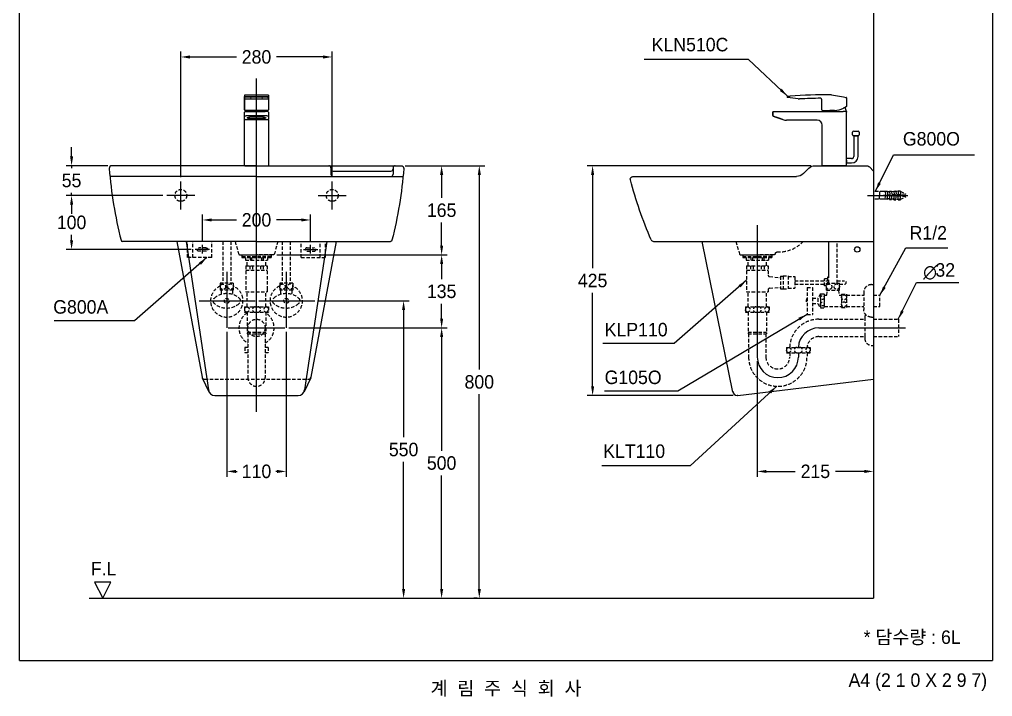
# Model space of a CAD drawing. Header units: millimetres. Extents: x 0 to 5763, y -67 to 2530.
# Drawn here: x 0 to 1800, y -67 to 1185 of the extents above; entities that cross this region are included whole.
import ezdxf
from ezdxf.enums import TextEntityAlignment as Align
from ezdxf.lldxf.tags import DXFTag

# ---------------------------------------------------------------- set-up
doc = ezdxf.new("R2010")
doc.units = ezdxf.units.MM
doc.linetypes.add('DASHED2', pattern=[9.525, 6.35, -3.175])
for name, color, linetype in [('TEXT', 7, 'Continuous'), ('내부선 및 부속', 4, 'Continuous'), ('도각라인', 7, 'Continuous'), ('외형선', 3, 'Continuous'), ('점선', 6, 'DASHED2'), ('중심선', 1, 'DASHED'), ('치수선', 7, 'Continuous')]:
    doc.layers.add(name, color=color, linetype=linetype)
doc.styles.add('____', font='')
doc.styles.add('타이틀', font='H2GTRM.TTF', dxfattribs={"height": 25})
doc.styles.get('____').set_extended_font_data('굴림')
tags = doc.linetypes.add('DASHDOT', pattern=[70, 31, -13, 13, -13]).pattern_tags.tags
tags[10:11] = [DXFTag(74, 4), DXFTag(75, 0), DXFTag(340, '0'), DXFTag(46, 0.0), DXFTag(50, 0.0), DXFTag(44, 0.0), DXFTag(45, 0.0)]
tags[8:9] = [DXFTag(74, 4), DXFTag(75, 0), DXFTag(340, '0'), DXFTag(46, 0.0), DXFTag(50, 0.0), DXFTag(44, 0.0), DXFTag(45, 0.0)]
tags[6:7] = [DXFTag(74, 4), DXFTag(75, 0), DXFTag(340, '0'), DXFTag(46, 0.0), DXFTag(50, 0.0), DXFTag(44, 0.0), DXFTag(45, 0.0)]
tags[4:5] = [DXFTag(74, 4), DXFTag(75, 0), DXFTag(340, '0'), DXFTag(46, 0.0), DXFTag(50, 0.0), DXFTag(44, 0.0), DXFTag(45, 0.0)]
tags = doc.linetypes.add('DASHED', pattern=[25.72, 12.86, -12.86]).pattern_tags.tags
tags[6:7] = [DXFTag(74, 4), DXFTag(75, 0), DXFTag(340, '0'), DXFTag(46, 0.0), DXFTag(50, 0.0), DXFTag(44, 0.0), DXFTag(45, 0.0)]
tags[4:5] = [DXFTag(74, 4), DXFTag(75, 0), DXFTag(340, '0'), DXFTag(46, 0.0), DXFTag(50, 0.0), DXFTag(44, 0.0), DXFTag(45, 0.0)]
doc.dimstyles.new('MSADIM', dxfattribs={"dimtxt": 33, "dimasz": 17, "dimexe": 10, "dimexo": 7.5, "dimgap": 10, "dimtad": 0, "dimtih": 1, "dimtoh": 1, "dimdec": 0, "dimzin": 1, "dimdsep": 46, "dimtxsty": '____', "dimcen": 11.25, "dimadec": 0, "dimazin": 0, "dimtfac": 1, "dimtdec": 0, "dimtix": 1, "dimtmove": 0, "dimatfit": 3, "dimfxl": 0, "dimtolj": 1, "dimtzin": 1, "dimarcsym": 0})

# ---------------------------------------------------------------- blocks, each defined once
blk = doc.blocks.new('*D11')
at = {"layer": '치수선', "color": 0, "linetype": 'Continuous', "lineweight": -2}
for p, q in [((298.5, 893.3), (298.5, 1125.8)), ((578.5, 893.3), (578.5, 1125.8)), ((315.5, 1115.8), (401.2, 1115.8)), ((561.5, 1115.8), (475.7, 1115.8))]:
    blk.add_line(p, q, dxfattribs=at)
at = {"layer": '치수선', "color": 0, "linetype": 'Continuous'}
for points in [[(315.5, 1118.6), (315.5, 1112.9), (298.5, 1115.8)], [(561.5, 1118.6), (561.5, 1112.9), (578.5, 1115.8)]]:
    blk.add_solid(points, dxfattribs=at)
at = {"layer": '치수선', "color": 0, "linetype": 'Continuous', "insert": (438.5, 1115.8), "char_height": 25, "attachment_point": 5, "style": '____'}
blk.add_mtext('\\A1;280', dxfattribs=at)
blk = doc.blocks.new('*D12')
at = {"layer": '치수선', "color": 0, "linetype": 'Continuous', "lineweight": -2}
for p, q in [((96.4, 931.8), (96.4, 948.8)), ((163.5, 914.8), (86.4, 914.8)), ((96.4, 914.8), (96.4, 910.1)), ((96.4, 859.8), (96.4, 864.5)), ((265, 859.8), (86.4, 859.8)), ((96.4, 842.8), (96.4, 825.8))]:
    blk.add_line(p, q, dxfattribs=at)
at = {"layer": '치수선', "color": 0, "linetype": 'Continuous'}
for points in [[(93.6, 931.8), (99.3, 931.8), (96.4, 914.8)], [(93.6, 842.8), (99.3, 842.8), (96.4, 859.8)]]:
    blk.add_solid(points, dxfattribs=at)
at = {"layer": '치수선', "color": 0, "linetype": 'Continuous', "insert": (96.4, 887.3), "char_height": 25, "attachment_point": 5, "style": '____'}
blk.add_mtext('\\A1;55', dxfattribs=at)
blk = doc.blocks.new('*D13')
at = {"layer": '치수선', "color": 0, "linetype": 'Continuous', "lineweight": -2}
for p, q in [((265, 859.8), (86.4, 859.8)), ((96.4, 842.8), (96.4, 832.7)), ((96.4, 776.8), (96.4, 787)), ((317.4, 759.8), (86.4, 759.8))]:
    blk.add_line(p, q, dxfattribs=at)
at = {"layer": '치수선', "color": 0, "linetype": 'Continuous'}
for points in [[(93.6, 842.8), (99.3, 842.8), (96.4, 859.8)], [(93.6, 776.8), (99.3, 776.8), (96.4, 759.8)]]:
    blk.add_solid(points, dxfattribs=at)
at = {"layer": '치수선', "color": 0, "linetype": 'Continuous', "insert": (96.4, 809.8), "char_height": 25, "attachment_point": 5, "style": '____'}
blk.add_mtext('\\A1;100', dxfattribs=at)
blk = doc.blocks.new('*D14')
at = {"layer": '치수선', "color": 0, "linetype": 'Continuous', "lineweight": -2}
for p, q in [((713.5, 914.8), (790.9, 914.8)), ((780.9, 897.8), (780.9, 855.2)), ((780.9, 766.8), (780.9, 809.5)), ((476.2, 749.8), (790.9, 749.8))]:
    blk.add_line(p, q, dxfattribs=at)
at = {"layer": '치수선', "color": 0, "linetype": 'Continuous'}
for points in [[(778.1, 897.8), (783.8, 897.8), (780.9, 914.8)], [(778.1, 766.8), (783.8, 766.8), (780.9, 749.8)]]:
    blk.add_solid(points, dxfattribs=at)
at = {"layer": '치수선', "color": 0, "linetype": 'Continuous', "insert": (780.9, 832.3), "char_height": 25, "attachment_point": 5, "style": '____'}
blk.add_mtext('\\A1;165', dxfattribs=at)
blk = doc.blocks.new('*D15')
at = {"layer": '치수선', "color": 0, "linetype": 'Continuous', "lineweight": -2}
for p, q in [((476.2, 749.8), (790.9, 749.8)), ((780.9, 732.8), (780.9, 705.2)), ((780.9, 631.8), (780.9, 659.5)), ((498.5, 614.8), (790.9, 614.8))]:
    blk.add_line(p, q, dxfattribs=at)
at = {"layer": '치수선', "color": 0, "linetype": 'Continuous'}
for points in [[(778.1, 732.8), (783.8, 732.8), (780.9, 749.8)], [(778.1, 631.8), (783.8, 631.8), (780.9, 614.8)]]:
    blk.add_solid(points, dxfattribs=at)
at = {"layer": '치수선', "color": 0, "linetype": 'Continuous', "insert": (780.9, 682.3), "char_height": 25, "attachment_point": 5, "style": '____'}
blk.add_mtext('\\A1;135', dxfattribs=at)
blk = doc.blocks.new('*D16')
at = {"layer": '치수선', "color": 0, "linetype": 'Continuous', "lineweight": -2}
for p, q in [((498.5, 614.8), (790.9, 614.8)), ((780.9, 597.8), (780.9, 387.7)), ((780.9, 131.8), (780.9, 342)), ((776.2, 114.8), (790.9, 114.8))]:
    blk.add_line(p, q, dxfattribs=at)
at = {"layer": '치수선', "color": 0, "linetype": 'Continuous'}
for points in [[(778.1, 597.8), (783.8, 597.8), (780.9, 614.8)], [(778.1, 131.8), (783.8, 131.8), (780.9, 114.8)]]:
    blk.add_solid(points, dxfattribs=at)
at = {"layer": '치수선', "color": 0, "linetype": 'Continuous', "insert": (780.9, 364.8), "char_height": 25, "attachment_point": 5, "style": '____'}
blk.add_mtext('\\A1;500', dxfattribs=at)
blk = doc.blocks.new('*D17')
at = {"layer": '치수선', "color": 0, "linetype": 'Continuous', "lineweight": -2}
for p, q in [((553.7, 664.8), (720.6, 664.8)), ((710.6, 647.8), (710.6, 412.7)), ((710.6, 131.8), (710.6, 367)), ((710.2, 114.8), (720.6, 114.8))]:
    blk.add_line(p, q, dxfattribs=at)
at = {"layer": '치수선', "color": 0, "linetype": 'Continuous'}
for points in [[(707.7, 647.8), (713.4, 647.8), (710.6, 664.8)], [(707.7, 131.8), (713.4, 131.8), (710.6, 114.8)]]:
    blk.add_solid(points, dxfattribs=at)
at = {"layer": '치수선', "color": 0, "linetype": 'Continuous', "insert": (710.6, 389.8), "char_height": 25, "attachment_point": 5, "style": '____'}
blk.add_mtext('\\A1;550', dxfattribs=at)
blk = doc.blocks.new('*D18')
at = {"layer": '치수선', "color": 0, "linetype": 'Continuous', "lineweight": -2}
for p, q in [((713.5, 914.8), (860.6, 914.8)), ((850.6, 897.8), (850.6, 537.7)), ((850.6, 131.8), (850.6, 492)), ((846.9, 114.8), (840.6, 114.8))]:
    blk.add_line(p, q, dxfattribs=at)
at = {"layer": '치수선', "color": 0, "linetype": 'Continuous'}
for points in [[(847.8, 897.8), (853.5, 897.8), (850.6, 914.8)], [(847.8, 131.8), (853.5, 131.8), (850.6, 114.8)]]:
    blk.add_solid(points, dxfattribs=at)
at = {"layer": '치수선', "color": 0, "linetype": 'Continuous', "insert": (850.6, 514.8), "char_height": 25, "attachment_point": 5, "style": '____'}
blk.add_mtext('\\A1;800', dxfattribs=at)
blk = doc.blocks.new('*D19')
at = {"layer": '치수선', "color": 0, "linetype": 'Continuous', "lineweight": -2}
for p, q in [((383.5, 607.7), (383.5, 339.4)), ((493.5, 607.7), (493.5, 339.4)), ((400.5, 349.4), (402.5, 349.4)), ((476.5, 349.4), (474.4, 349.4))]:
    blk.add_line(p, q, dxfattribs=at)
at = {"layer": '치수선', "color": 0, "linetype": 'Continuous'}
for points in [[(400.5, 352.2), (400.5, 346.5), (383.5, 349.4)], [(476.5, 352.2), (476.5, 346.5), (493.5, 349.4)]]:
    blk.add_solid(points, dxfattribs=at)
at = {"layer": '치수선', "color": 0, "linetype": 'Continuous', "insert": (438.5, 349.4), "char_height": 25, "attachment_point": 5, "style": '____'}
blk.add_mtext('\\A1;110', dxfattribs=at)
blk = doc.blocks.new('*D20')
at = {"layer": '치수선', "color": 0, "linetype": 'Continuous', "lineweight": -2}
for p, q in [((338.5, 775.9), (338.5, 824.4)), ((355.5, 814.4), (401.2, 814.4)), ((521.5, 814.4), (475.7, 814.4)), ((538.5, 775.9), (538.5, 824.4))]:
    blk.add_line(p, q, dxfattribs=at)
at = {"layer": '치수선', "color": 0, "linetype": 'Continuous'}
for points in [[(355.5, 817.2), (355.5, 811.6), (338.5, 814.4)], [(521.5, 817.2), (521.5, 811.6), (538.5, 814.4)]]:
    blk.add_solid(points, dxfattribs=at)
at = {"layer": '치수선', "color": 0, "linetype": 'Continuous', "insert": (438.5, 814.4), "char_height": 25, "attachment_point": 5, "style": '____'}
blk.add_mtext('\\A1;200', dxfattribs=at)
blk = doc.blocks.new('*D21')
at = {"layer": '치수선', "color": 0, "linetype": 'Continuous', "lineweight": -2}
for p, q in [((1463.9, 914.8), (1050.2, 914.8)), ((1060.2, 897.8), (1060.2, 725.2)), ((1060.2, 506.8), (1060.2, 679.5)), ((1320.3, 489.8), (1050.2, 489.8))]:
    blk.add_line(p, q, dxfattribs=at)
at = {"layer": '치수선', "color": 0, "linetype": 'Continuous'}
for points in [[(1057.4, 897.8), (1063.1, 897.8), (1060.2, 914.8)], [(1057.4, 506.8), (1063.1, 506.8), (1060.2, 489.8)]]:
    blk.add_solid(points, dxfattribs=at)
at = {"layer": '치수선', "color": 0, "linetype": 'Continuous', "insert": (1060.2, 702.3), "char_height": 25, "attachment_point": 5, "style": '____'}
blk.add_mtext('\\A1;425', dxfattribs=at)
blk = doc.blocks.new('*D22')
at = {"layer": '치수선', "color": 0, "linetype": 'Continuous', "lineweight": -2}
for p, q in [((1364.8, 553.3), (1364.8, 339.4)), ((1381.8, 349.4), (1435, 349.4)), ((1562.8, 349.4), (1509.6, 349.4)), ((1579.8, 350.7), (1579.8, 339.4))]:
    blk.add_line(p, q, dxfattribs=at)
at = {"layer": '치수선', "color": 0, "linetype": 'Continuous'}
for points in [[(1381.8, 352.2), (1381.8, 346.5), (1364.8, 349.4)], [(1562.8, 352.2), (1562.8, 346.5), (1579.8, 349.4)]]:
    blk.add_solid(points, dxfattribs=at)
at = {"layer": '치수선', "color": 0, "linetype": 'Continuous', "insert": (1472.3, 349.4), "char_height": 25, "attachment_point": 5, "style": '____'}
blk.add_mtext('\\A1;215', dxfattribs=at)

msp = doc.modelspace()

# ---------------------------------------------------------------- linework, layer by layer
at = {"layer": '내부선 및 부속', "linetype": 'Continuous'}
for p, q in [((416.5, 1044.8), (416.5, 1042.6)), ((416.5, 1044.8), (416.5, 1044.7)), ((416.5, 1044.7), (416.5, 1040.9)), ((417.5, 1045.9), (459.5, 1045.9)), ((460.5, 1044.9), (460.5, 1042.6)), ((1502.3, 1045.7), (1524, 1041.9)), ((416.5, 1041.3), (416.5, 1042.6)), ((416.5, 1039.3), (416.5, 1041.3)), ((416.5, 1040.9), (416.5, 1040)), ((416.5, 1017.8), (416.5, 1040.5)), ((416.5, 1040.5), (416.5, 1039.2)), ((416.5, 1038.8), (416.5, 1040)), ((416.5, 1039.2), (416.5, 1039.3)), ((416.5, 1038.8), (416.5, 1022)), ((417.5, 1038.3), (459.5, 1038.3)), ((454.5, 1042.2), (422.5, 1042.2)), ((422.5, 1042.2), (422.5, 1042)), ((422.5, 1042), (454.5, 1042)), ((428.5, 1041.6), (427.5, 1041.6)), ((427.5, 1041.6), (427.5, 1041)), ((427.5, 1041), (427.5, 1040.8)), ((427.5, 1040.8), (428.5, 1040.8)), ((428.5, 1040.8), (428.5, 1041.6)), ((428.5, 1041), (428.5, 1041.6)), ((428.5, 1040.8), (428.5, 1041)), ((448.5, 1041.6), (448.5, 1041)), ((449.5, 1041.6), (448.5, 1041.6)), ((448.5, 1041), (448.5, 1040.8)), ((448.5, 1040.8), (449.5, 1040.8)), ((449.5, 1040.8), (448.5, 1040.8)), ((449.5, 1041), (449.5, 1041.6)), ((449.5, 1040.8), (449.5, 1041.6)), ((449.5, 1040.8), (449.5, 1041)), ((449.5, 1040.8), (449.5, 1040.8)), ((454.5, 1042), (454.5, 1042.2)), ((459.5, 1038.2), (459.5, 1038.3)), ((460.5, 1042.6), (460.5, 1041.3)), ((460.5, 1041.3), (460.5, 1039.3)), ((460.5, 1040.5), (460.5, 1040.5)), ((460.5, 1040.5), (460.5, 1017.8)), ((460.5, 1039.2), (460.5, 1039.3)), ((1419.8, 1042), (1419.8, 1042.2)), ((1419.8, 1042.2), (1419.8, 1042)), ((1425.6, 1040.3), (1420.6, 1041)), ((1440.7, 1038.3), (1425.6, 1040.3)), ((1484.3, 1017.8), (1484.3, 1036.4)), ((1524, 1041.9), (1529, 1041)), ((1529.8, 1040), (1529.8, 1039.9)), ((1529.8, 1038.8), (1529.8, 1039.9)), ((1529.8, 1038.8), (1529.8, 1024.4)), ((416.5, 1022), (416.5, 1017.8)), ((416.5, 1005.7), (416.5, 1013.8)), ((416.5, 914.8), (416.5, 1013.8)), ((417.9, 1016.8), (417.5, 1016.8)), ((417.5, 1014.8), (422.5, 1014.8)), ((459, 1016.8), (417.9, 1016.8)), ((422.5, 1014.8), (454.5, 1014.8)), ((459.5, 1014.8), (454.5, 1014.8)), ((459.5, 1016.8), (459, 1016.8)), ((460.5, 1013.8), (460.5, 1005.7)), ((1393.5, 1007.5), (1393.5, 1013.8)), ((1393.5, 1013.8), (1393.5, 1007.5)), ((1394.5, 1014.8), (1399.5, 1014.8)), ((1399.5, 1014.8), (1523.8, 1014.8)), ((1485.3, 1016.8), (1498.8, 1016.8)), ((1485.8, 1016.8), (1490.2, 1016.8)), ((1500.8, 1016.8), (1498.8, 1016.8)), ((1507.8, 1016.8), (1500.8, 1016.8)), ((1528.8, 1014.8), (1523.8, 1014.8)), ((1528.8, 1014.8), (1529.8, 1014.8)), ((1529.8, 1014.8), (1529.8, 1013.8)), ((1529.8, 914.8), (1529.8, 1013.8)), ((416.5, 1001), (416.5, 1005.7)), ((416.5, 999.8), (416.5, 1001)), ((416.5, 914.8), (416.5, 999.8)), ((417.5, 1000), (459.5, 1000)), ((422.5, 1007.5), (454.5, 1007.5)), ((451.5, 1004.5), (425.5, 1004.5)), ((425.5, 1001.8), (425.5, 1004.5)), ((425.5, 1001.8), (451.5, 1001.8)), ((451.5, 1001.8), (451.5, 1004.5)), ((460.5, 1005.7), (460.5, 1001)), ((460.5, 999.8), (460.5, 1001)), ((460.5, 999.8), (460.5, 999.8)), ((460.5, 999.8), (460.5, 914.8)), ((1399.2, 1004.8), (1394.2, 1006.6)), ((1394.2, 1006.6), (1399.2, 1004.8)), ((1399.2, 1004.8), (1412.2, 1000)), ((1412.2, 1000), (1399.2, 1004.8)), ((1399.8, 1004.5), (1407.4, 1001.8)), ((1407.4, 1001.8), (1399.8, 1004.5)), ((1475.8, 998.8), (1419, 998.8)), ((1484.8, 914.8), (1484.8, 989.8)), ((1541.2, 971.8), (1541.2, 976.8)), ((1543.2, 978.8), (1551.3, 978.8)), ((1553.2, 976.9), (1553.2, 971.8)), ((1547.2, 969.8), (1543.1, 969.8)), ((1543.2, 969.8), (1543.2, 931.8)), ((1543.2, 969.8), (1551.2, 969.8)), ((1549.6, 969.8), (1544.9, 969.8)), ((1551.2, 969.8), (1547.2, 969.8)), ((1551.3, 969.8), (1547.2, 969.8)), ((1551.2, 931.8), (1551.2, 969.8)), ((1529.8, 946.8), (1529.8, 951.8)), ((1529.8, 924.8), (1529.8, 946.8)), ((1539.2, 927.8), (1529.8, 927.8)), ((1529.8, 924.8), (1529.8, 919.8)), ((1529.8, 919.8), (1539.2, 919.8)), ((417, 914.8), (459.9, 914.8)), ((576, 910.8), (576, 898.8)), ((580, 904.8), (687, 904.8)), ((691, 910.8), (691, 908.8)), ((691, 908.8), (691, 898.8)), ((1529.8, 914.8), (1484.8, 914.8)), ((1519.2, 914.8), (1522.2, 914.8)), ((1519.2, 914.8), (1525.2, 914.8)), ((438.5, 894.8), (167.3, 894.8)), ((438.5, 894.8), (709.6, 894.8)), ((580, 894.8), (709, 894.8)), ((308.2, 774.8), (349.4, 500.1)), ((568.7, 774.8), (527.5, 500.1))]:
    msp.add_line(p, q, dxfattribs=at)
for centre, radius, start, end in [((1493.5, 45.9), 1000, 89.5936, 93.8863), ((1500.5, 1035.8), 10, 80, 89.5936), ((459.5, 1039.2), 1, 270, 0), ((1420.8, 1042), 1, 202.1993, 262.1993), ((1420.8, 1042), 1, 202.1993, 262.1993), ((1420.8, 1042), 1, 202.1993, 262.1993), ((1420.8, 1042), 1, 202.1993, 262.1993), ((1442.1, 1048.2), 10, 262.1993, 272.9349), ((1493.5, 45.9), 993.6, 90.6538, 92.9349), ((1481, 1036.3), 3.34, 2.007, 69.3544), ((417.5, 1017.8), 1, 180, 270), ((417.5, 1013.8), 1, 90, 180), ((417.5, 1013.8), 1, 90, 180), ((446.1, 1009.8), 27.6, 165.1842, 169.4357), ((431.8, 1009.8), 27.6, 10.5643, 14.8158), ((459.5, 1017.8), 1, 270, 0), ((459.5, 1013.8), 1, 0, 90), ((1394.5, 1013.8), 1, 90, 180), ((1394.5, 1013.8), 1, 90, 180), ((1485.3, 1017.8), 1, 180, 270), ((1516.9, 1009.8), 27.6, 165.1842, 169.4357), ((1502.2, 1072.4), 55.8, 275.72, 293.156), ((1502.6, 1009.8), 27.6, 10.5643, 27.3016), ((1419, 1018.8), 20, 250, 270), ((1419, 1018.8), 20, 250, 270), ((1475.8, 989.8), 9, 0, 90), ((1543.2, 976.8), 2, 90, 180), ((1551.3, 976.9), 1.92, 0, 90), ((1543.1, 971.8), 1.92, 180, 270), ((1551.3, 971.8), 1.92, 270, 0), ((1539.2, 931.8), 4, 270, 0), ((1539.2, 931.8), 12, 270, 0), ((572, 910.8), 4, 0, 89.9997), ((580, 908.8), 4, 180, 270), ((687, 908.8), 4, 270, 0), ((695, 910.8), 4, 90, 180), ((580, 898.8), 4, 180, 270), ((687, 898.8), 4, 270, 0)]:
    msp.add_arc(centre, radius, start, end, dxfattribs=at)
for points, knots in [([(416.5, 1045), (416.5, 1045), (416.5, 1045.1), (416.5, 1045.3), (416.7, 1045.5), (416.9, 1045.7), (417.2, 1045.8), (417.3, 1045.9), (417.4, 1045.9)], [0, 0, 0, 0, 0.097046, 0.215477, 0.366984, 0.6013, 0.806128, 1, 1, 1, 1]), ([(459.5, 1045.9), (459.5, 1045.9), (459.6, 1045.9), (459.8, 1045.8), (460, 1045.7), (460.2, 1045.5), (460.3, 1045.4), (460.4, 1045.2), (460.4, 1045.1), (460.4, 1045), (460.4, 1045), (460.4, 1044.9)], [0, 0, 0, 0, 0.020818, 0.239105, 0.419032, 0.574027, 0.708164, 0.821662, 0.913084, 0.980269, 1, 1, 1, 1]), ([(422.5, 1042.2), (422, 1042.2), (421.3, 1042.2), (420.5, 1042.2), (419.8, 1042.3), (419.3, 1042.3), (418.5, 1042.3), (417.9, 1042.3), (417.4, 1042.4), (417.2, 1042.4), (417.1, 1042.4), (416.9, 1042.4), (416.6, 1042.5), (416.5, 1042.5), (416.5, 1042.6)], [0, 0, 0, 0, 0.142857, 0.214286, 0.285714, 0.357143, 0.428571, 0.571429, 0.642857, 0.678571, 0.696429, 0.714286, 0.857143, 1, 1, 1, 1]), ([(416.5, 1041.3), (416.5, 1041.4), (416.9, 1041.6), (418.6, 1041.9), (420.7, 1042), (422, 1042), (422.5, 1042)], [0, 0, 0, 0, 0.285714, 0.571429, 0.857143, 1, 1, 1, 1]), ([(460.3, 1042.5), (460.3, 1042.5), (460.2, 1042.5), (459.9, 1042.4), (459.2, 1042.4), (458.4, 1042.3), (457.7, 1042.3), (456.9, 1042.3), (455.8, 1042.2), (454.9, 1042.2), (454.5, 1042.2)], [0, 0, 0, 0, 0.022938, 0.185782, 0.348626, 0.511469, 0.592891, 0.674313, 0.837156, 1, 1, 1, 1]), ([(454.5, 1042), (455.3, 1042), (457.1, 1042), (459.3, 1041.8), (460.1, 1041.6), (460.3, 1041.5), (460.3, 1041.5)], [0, 0, 0, 0, 0.32589, 0.651781, 0.977671, 1, 1, 1, 1]), ([(1420.7, 1043.2), (1420.6, 1043.2), (1420.4, 1043.1), (1420.1, 1043), (1420, 1042.8), (1419.8, 1042.5), (1419.8, 1042.3), (1419.8, 1042.2)], [0, 0, 0, 0, 0.285714, 0.428571, 0.571429, 0.785714, 1, 1, 1, 1]), ([(1420.7, 1043.2), (1420.7, 1043.2), (1420.8, 1043.2), (1421.1, 1043.2), (1421.5, 1043.3), (1421.9, 1043.3), (1422.6, 1043.4), (1423.5, 1043.4), (1424.6, 1043.5), (1425.3, 1043.5), (1425.7, 1043.6)], [0, 0, 0, 0, 0.142857, 0.285714, 0.357143, 0.428571, 0.571429, 0.714286, 0.857143, 1, 1, 1, 1]), ([(1529.2, 1023.5), (1529.1, 1023.5), (1529, 1023.4), (1528.8, 1023.3), (1528.4, 1023.1), (1528.1, 1022.9), (1527.7, 1022.7), (1527.3, 1022.5), (1526.8, 1022.3), (1526.2, 1021.9), (1525.5, 1021.7), (1525, 1021.4), (1524.7, 1021.3), (1524.6, 1021.2)], [0, 0, 0, 0, 0.022972, 0.19686, 0.283804, 0.370748, 0.457692, 0.5229, 0.63158, 0.718524, 0.892412, 0.935884, 1, 1, 1, 1]), ([(1528.8, 1023.3), (1528.8, 1023.3), (1528.7, 1023.3), (1528.7, 1023.2), (1528.7, 1023.2), (1528.6, 1023.2), (1528.5, 1023.2), (1528.5, 1023.1), (1528.4, 1023.1), (1528.3, 1023), (1528.3, 1023), (1528.2, 1023), (1528.2, 1023), (1528.1, 1022.9), (1528.1, 1022.9), (1528, 1022.9), (1527.9, 1022.8), (1527.8, 1022.7), (1527.7, 1022.7), (1527.5, 1022.6), (1527.4, 1022.6), (1527.3, 1022.5), (1527.2, 1022.5), (1527.2, 1022.5), (1527.2, 1022.4), (1527.2, 1022.4)], [0, 0, 0, 0, 0.147203, 0.147203, 0.295653, 0.295653, 0.37051, 0.37051, 0.483564, 0.483564, 0.521467, 0.521467, 0.597561, 0.597561, 0.635788, 0.635788, 0.751471, 0.751471, 0.829397, 0.829397, 0.947331, 0.947331, 0.986892, 0.986892, 1, 1, 1, 1]), ([(1529.7, 1024.4), (1529.7, 1024.3), (1529.6, 1024.1), (1529.5, 1023.8), (1529.4, 1023.6), (1529.2, 1023.5), (1529.2, 1023.5)], [0, 0, 0, 0, 0.250001, 0.499999, 0.749998, 1, 1, 1, 1]), ([(1529.7, 1024.4), (1529.7, 1024.4), (1529.7, 1024.4), (1529.8, 1024.4), (1529.8, 1024.4)], [0, 0, 0, 0, 0.15708, 1, 1, 1, 1]), ([(416.5, 1005.7), (416.5, 1006), (416.9, 1006.5), (418.6, 1007.2), (420.7, 1007.5), (422, 1007.5), (422.5, 1007.5)], [0, 0, 0, 0, 0.285714, 0.571429, 0.857143, 1, 1, 1, 1]), ([(416.5, 999.8), (416.5, 999.8), (416.5, 999.8), (416.5, 999.7), (416.5, 999.6), (416.5, 999.6)], [0, 0, 0, 0, 0.003909, 0.003909, 1, 1, 1, 1]), ([(454.5, 1007.5), (455.3, 1007.5), (457.1, 1007.4), (459.3, 1006.9), (460.1, 1006.4), (460.3, 1006.1), (460.3, 1006.1)], [0, 0, 0, 0, 0.326484, 0.652968, 0.979452, 1, 1, 1, 1]), ([(460.4, 999.7), (460.4, 999.6), (460.4, 999.6), (460.4, 999.6), (460.4, 999.6)], [0, 0, 0, 0, 0.705199, 1, 1, 1, 1]), ([(1393.5, 1007.5), (1393.5, 1007.5), (1393.6, 1007.3), (1393.7, 1007.1), (1393.8, 1006.9), (1393.9, 1006.7), (1394.1, 1006.6), (1394.2, 1006.6)], [0, 0, 0, 0, 0.214286, 0.428571, 0.571429, 0.714286, 1, 1, 1, 1])]:
    msp.add_open_spline(points, degree=3, knots=knots, dxfattribs=at)
for points in [[(417.5, 1038.3), (416.5, 1038.3), (416.5, 1039.3)], [(460.5, 1039.3), (460.5, 1038.3), (459.5, 1038.3)], [(417.5, 1000), (416.5, 1000), (416.5, 1001)], [(460.5, 1001), (460.5, 1000), (459.5, 1000)]]:
    msp.add_rational_spline(points, [1, 0.707106769085, 1], degree=2, dxfattribs=at)
for points, degree in [([(460.1, 1038.4), (460, 1038.3), (460, 1038.2), (459.9, 1038.2)], 3), ([(459.9, 1038.3), (459.9, 1038.3), (459.9, 1038.2), (459.9, 1038.2)], 3), ([(460.4, 1042.8), (460.5, 1042.6), (460.3, 1042.5)], 2), ([(460.5, 1042.6), (460.5, 1042.6), (460.4, 1042.5), (460.3, 1042.5)], 3), ([(460.3, 1041.5), (460.4, 1041.3), (460.4, 1041.1)], 2), ([(460.3, 1041.5), (460.4, 1041.4), (460.5, 1041.4), (460.5, 1041.3)], 3), ([(460.4, 1042.8), (460.4, 1042.7), (460.5, 1042.6), (460.5, 1042.6)], 3), ([(460.5, 1041.3), (460.5, 1041.3), (460.4, 1041.2), (460.4, 1041.1)], 3), ([(1420.7, 1043.2), (1420.2, 1043.2), (1419.8, 1042.7), (1419.8, 1042.2)], 3), ([(1419.8, 1042), (1419.8, 1041.5), (1420.2, 1041.1), (1420.6, 1041)], 3), ([(1420.1, 1042.9), (1420.1, 1042.9), (1420.2, 1042.9), (1420.2, 1042.9)], 3), ([(1420.4, 1043.2), (1420.5, 1043.2), (1420.5, 1043.2), (1420.6, 1043.2)], 3), ([(1524, 1041.8), (1524, 1041.9), (1524, 1041.9), (1524, 1041.9)], 3), ([(1529.8, 1040), (1529.8, 1040.5), (1529.4, 1040.9), (1529, 1041)], 3), ([(1524.7, 1021.3), (1524.4, 1021.2), (1524.2, 1021.1)], 2), ([(1524.2, 1021.1), (1524.2, 1021.1), (1524.2, 1021.1), (1524.2, 1021.1)], 3), ([(460.3, 1006.1), (460.4, 1006), (460.5, 1005.8), (460.5, 1005.7)], 3), ([(460.3, 1006.1), (460.4, 1005.8), (460.4, 1005.5)], 2), ([(460.5, 1005.7), (460.5, 1005.7), (460.4, 1005.6), (460.4, 1005.5)], 3), ([(1393.5, 1007.5), (1393.5, 1007.1), (1393.8, 1006.7), (1394.2, 1006.6)], 3)]:
    msp.add_open_spline(points, degree=degree, dxfattribs=at)
for points in [[(425.5, 1001.8), (421.5, 1001.8), (421.5, 1003.2), (421.5, 1004.5), (425.5, 1004.5)], [(451.5, 1004.5), (455.5, 1004.5), (455.5, 1003.2), (455.5, 1001.8), (451.5, 1001.8)]]:
    msp.add_rational_spline(points, [1, 0.707106769085, 1, 0.707106769085, 1], degree=2, knots=[0, 0, 0, 0.5, 0.5, 1, 1, 1], dxfattribs=at)
at = {"layer": '도각라인', "color": 7}
for p, q in [((0, 0), (0, 2530)), ((1800, 2530), (1800, 0)), ((0, 0), (1800, 0))]:
    msp.add_line(p, q, dxfattribs=at)
at = {"layer": '외형선', "linetype": 'Continuous'}
for p, q in [((1579.8, 1214.8), (1579.8, 114.8)), ((438.5, 914.8), (171, 914.8)), ((438.5, 914.8), (706, 914.8)), ((1460.1, 910.2), (1450.1, 900.1)), ((1471.4, 914.8), (1566.5, 914.8)), ((1572.1, 912.5), (1579.8, 904.8)), ((1134.8, 894.8), (1437.3, 894.8)), ((438.5, 774.8), (190.8, 774.8)), ((291.2, 774.8), (337.7, 523.9)), ((438.5, 774.8), (686.1, 774.8)), ((585.7, 774.8), (539.2, 523.9)), ((1173.1, 774.8), (1579.8, 774.8)), ((1319.9, 496.2), (1262.9, 774.8)), ((338.1, 522.7), (350.4, 496.7)), ((538.8, 522.7), (526.5, 496.7)), ((1328.7, 489.9), (1579.8, 519.8)), ((361.3, 489.8), (515.6, 489.8)), ((1328.7, 489.9), (1327.8, 489.8)), ((169.1, 144.8), (139.1, 144.8)), ((139.1, 144.8), (154.1, 114.8)), ((154.1, 114.8), (169.1, 144.8)), ((129.1, 114.8), (1579.8, 114.8))]:
    msp.add_line(p, q, dxfattribs=at)
at = {"layer": '외형선', "linetype": 'Continuous', "flags": 128}
for points in [[(710.9, 909.4, -0.041992), (689, 777.1)], [(706, 914.8, -0.43788), (710.9, 909.4)], [(1450.1, 900.1, -0.198912), (1437.3, 894.8)], [(1460.1, 910.2, -0.198912), (1471.4, 914.8)], [(1566.5, 914.8, -0.198912), (1572.1, 912.5)], [(1130, 888.5, -0.49307), (1134.8, 894.8)], [(1168.5, 777.9, -0.036675), (1130, 888.5)], [(689, 777.1, -0.343309), (686.1, 774.8)]]:
    msp.add_lwpolyline(points, format="xyb", dxfattribs=at)
at = {"layer": '외형선', "linetype": 'Continuous'}
msp.add_circle((1549.8, 759.8), 5, dxfattribs=at)
for centre, radius, start, end in [((171, 909.8), 5, 90, 184.5906), ((963.4, 973.5), 800, 184.5906, 194.2087), ((190.8, 777.8), 3, 194.2087, 270), ((1173.1, 779.8), 5, 203.3876, 270), ((342.6, 524.8), 5, 190.4915, 205.4101), ((534.3, 524.8), 5, 334.5899, 349.5085), ((361.3, 501.8), 12, 188.5308, 270), ((515.6, 501.8), 12, 270, 351.4692), ((1327.8, 497.8), 8, 180, 270)]:
    msp.add_arc(centre, radius, start, end, dxfattribs=at)
at = {"layer": '점선'}
for p, q in [((1598.4, 866.8), (1579.8, 866.8)), ((1590.8, 866.8), (1590.8, 859.8)), ((1605.4, 867.2), (1598.4, 866.8)), ((1601.4, 867), (1601.8, 860)), ((1629.4, 867.5), (1601.5, 866)), ((1605.4, 867.2), (1605.8, 860.2)), ((1609.4, 867.4), (1613.4, 867.6)), ((1609.4, 867.4), (1609.8, 860.4)), ((1613.4, 867.6), (1613.8, 860.6)), ((1617.4, 867.8), (1621.4, 868)), ((1617.4, 867.8), (1617.8, 860.8)), ((1621.4, 868), (1621.8, 861.1)), ((1625.4, 868.3), (1629.4, 868.5)), ((1625.4, 868.3), (1625.7, 861.3)), ((1629.4, 868.5), (1629.7, 861.5)), ((1629.4, 867.5), (1639.7, 862)), ((1598.4, 852.8), (1579.8, 852.8)), ((1590.8, 852.8), (1590.8, 859.8)), ((1605.4, 852.5), (1598.4, 852.8)), ((1639.7, 862), (1598.6, 859.8)), ((1639.7, 857.7), (1598.6, 859.8)), ((1601.4, 852.7), (1601.8, 859.7)), ((1629.4, 852.2), (1601.5, 853.7)), ((1605.4, 852.5), (1605.8, 859.5)), ((1609.4, 852.3), (1609.8, 859.3)), ((1609.4, 852.3), (1613.4, 852.1)), ((1613.4, 852.1), (1613.8, 859)), ((1617.4, 851.8), (1617.8, 858.8)), ((1617.4, 851.8), (1621.4, 851.6)), ((1621.4, 851.6), (1621.8, 858.6)), ((1625.4, 851.4), (1625.7, 858.4)), ((1625.4, 851.4), (1629.4, 851.2)), ((1632.8, 859.8), (1627.7, 861.4)), ((1632.8, 859.8), (1627.7, 858.3)), ((1629.4, 851.2), (1629.7, 858.2)), ((1629.4, 852.2), (1639.7, 857.7)), ((310.7, 744.8), (310.7, 774.8)), ((320.7, 744.8), (320.7, 774.8)), ((355.7, 744.8), (355.7, 774.8)), ((376, 774.8), (376, 697.6)), ((391, 774.8), (391, 697.6)), ((398.8, 774.8), (405.3, 752)), ((478.1, 774.8), (471.6, 752)), ((486, 774.8), (486, 697.6)), ((501, 774.8), (501, 697.6)), ((521.2, 744.8), (521.2, 774.8)), ((556.2, 744.8), (556.2, 774.8)), ((566.2, 744.8), (566.2, 774.8)), ((1325.1, 774.8), (1331.7, 752)), ((1496.8, 774.8), (1496.8, 708.8)), ((1497.3, 697.6), (1497.3, 774.8)), ((1512.3, 697.6), (1512.3, 774.8)), ((345, 763.1), (332, 763.1)), ((345, 756.6), (332, 756.6)), ((532, 763.1), (545, 763.1)), ((532, 756.6), (545, 756.6)), ((355.7, 744.8), (310.7, 744.8)), ((408.2, 749.8), (438.5, 749.8)), ((411.5, 749.8), (465.5, 749.8)), ((411.5, 749.8), (411.5, 744.8)), ((411.5, 746.8), (465.5, 746.8)), ((411.5, 744.8), (465.5, 744.8)), ((418, 744.8), (418, 739.8)), ((418, 739.8), (459, 739.8)), ((421.5, 729.8), (421.5, 739.8)), ((426.5, 744.8), (426.5, 739.8)), ((429.5, 744.8), (429.5, 739.8)), ((468.7, 749.8), (438.5, 749.8)), ((447.5, 744.8), (447.5, 739.8)), ((450.5, 744.8), (450.5, 739.8)), ((455.5, 729.8), (455.5, 739.8)), ((459, 744.8), (459, 739.8)), ((465.5, 749.8), (465.5, 744.8)), ((521.2, 744.8), (566.2, 744.8)), ((1334.5, 749.8), (1364.8, 749.8)), ((1337.8, 749.8), (1391.8, 749.8)), ((1337.8, 749.8), (1337.8, 744.8)), ((1337.8, 746.8), (1391.8, 746.8)), ((1337.8, 744.8), (1391.8, 744.8)), ((1344.3, 744.8), (1344.3, 739.8)), ((1344.3, 739.8), (1385.3, 739.8)), ((1347.8, 729.8), (1347.8, 739.8)), ((1352.8, 744.8), (1352.8, 739.8)), ((1355.8, 744.8), (1355.8, 739.8)), ((1395, 749.8), (1364.8, 749.8)), ((1373.8, 744.8), (1373.8, 739.8)), ((1376.8, 744.8), (1376.8, 739.8)), ((1381.8, 729.8), (1381.8, 739.8)), ((1385.3, 744.8), (1385.3, 739.8)), ((1391.8, 749.8), (1391.8, 744.8)), ((1398.1, 752.7), (1397.9, 752)), ((1405.1, 754.8), (1401, 754.8)), ((418.5, 729.8), (418.5, 681.8)), ((418.5, 729.8), (458.5, 729.8)), ((418.5, 721.8), (458.5, 721.8)), ((426, 729.8), (426, 721.8)), ((431, 729.8), (431, 721.8)), ((446, 729.8), (446, 721.8)), ((451, 729.8), (451, 721.8)), ((458.5, 729.8), (458.5, 685.1)), ((1344.8, 729.8), (1344.8, 681.8)), ((1344.8, 729.8), (1384.8, 729.8)), ((1344.8, 721.8), (1384.8, 721.8)), ((1352.3, 729.8), (1352.3, 721.8)), ((1357.3, 729.8), (1357.3, 721.8)), ((1372.3, 729.8), (1372.3, 721.8)), ((1377.3, 729.8), (1377.3, 721.8)), ((1384.8, 729.8), (1384.8, 712.6)), ((1387.5, 709.6), (1407.8, 707.8)), ((1407.8, 710.3), (1407.8, 687.3)), ((1407.8, 710.3), (1412.8, 710.3)), ((1412.8, 710.8), (1412.8, 686.8)), ((1412.8, 710.8), (1421.8, 710.8)), ((1421.8, 710.8), (1421.8, 686.8)), ((1421.8, 709.6), (1434.3, 709.6)), ((1434.3, 709.6), (1434.3, 688.1)), ((1489.3, 692.3), (1489.3, 705.3)), ((1494.8, 705.3), (1489.3, 705.3)), ((1494.8, 708.8), (1494.8, 697.6)), ((1497.3, 708.8), (1494.8, 708.8)), ((371.5, 697.6), (371.5, 684.6)), ((395.5, 697.6), (371.5, 697.6)), ((395.5, 684.6), (371.5, 684.6)), ((373, 684.6), (373, 677.2)), ((394, 684.6), (394, 677.2)), ((395.5, 697.6), (395.5, 684.6)), ((458.5, 685.1), (458.5, 681.8)), ((481.5, 697.6), (481.5, 684.6)), ((505.5, 697.6), (481.5, 697.6)), ((505.5, 684.6), (481.5, 684.6)), ((483, 684.6), (483, 677.2)), ((504, 684.6), (504, 677.2)), ((505.5, 697.6), (505.5, 684.6)), ((1384.8, 685.1), (1384.8, 681.8)), ((1387.5, 688.1), (1407.8, 689.8)), ((1407.8, 687.3), (1412.8, 687.3)), ((1412.8, 686.8), (1421.8, 686.8)), ((1421.8, 688.1), (1434.3, 688.1)), ((1434.3, 701.8), (1497.3, 701.8)), ((1434.3, 695.8), (1492.8, 695.8)), ((1456.8, 689.8), (1456.8, 639.8)), ((1456.8, 689.8), (1466.8, 689.8)), ((1466.8, 689.8), (1466.8, 639.8)), ((1492.8, 692.3), (1489.3, 692.3)), ((1492.8, 697.6), (1516.8, 697.6)), ((1492.8, 684.6), (1492.8, 697.6)), ((1492.8, 684.6), (1516.8, 684.6)), ((1493.3, 675.1), (1494.8, 684.6)), ((1512.3, 701.8), (1526.3, 701.8)), ((1514.8, 684.6), (1516.3, 675.1)), ((1516.8, 684.6), (1516.8, 697.6)), ((1516.8, 695.8), (1526.3, 695.8)), ((1575.8, 694.8), (1579.8, 694.8)), ((418.5, 681.8), (458.5, 681.8)), ((421.5, 653.8), (421.5, 681.8)), ((455.5, 653.8), (455.5, 681.8)), ((1344.8, 681.8), (1384.8, 681.8)), ((1347.8, 653.8), (1347.8, 681.8)), ((1381.8, 653.8), (1381.8, 681.8)), ((1466.8, 669.6), (1476.8, 669.6)), ((1481.8, 677.8), (1476.8, 669.6)), ((1476.8, 669.6), (1476.8, 660.1)), ((1481.8, 677.8), (1488.8, 677.8)), ((1481.8, 677.8), (1481.8, 651.8)), ((1488.8, 677.8), (1488.8, 651.8)), ((1488.8, 675.1), (1493.3, 675.1)), ((1516.3, 675.1), (1520.8, 675.1)), ((1520.8, 677.3), (1520.8, 652.3)), ((1520.8, 677.3), (1529.8, 677.3)), ((1529.8, 677.3), (1529.8, 652.3)), ((1529.8, 675.1), (1561.8, 675.1)), ((1561.8, 680.8), (1561.8, 648.8)), ((1579.8, 675.1), (1591.8, 675.1)), ((1591.8, 654.6), (1591.8, 675.1)), ((416.5, 653.8), (460.5, 653.8)), ((416.5, 653.8), (416.5, 643.8)), ((460.5, 653.8), (460.5, 643.8)), ((1342.8, 653.8), (1386.8, 653.8)), ((1342.8, 653.8), (1342.8, 643.8)), ((1386.8, 653.8), (1386.8, 643.8)), ((1466.8, 660.1), (1476.8, 660.1)), ((1476.8, 660.1), (1481.8, 651.8)), ((1481.8, 651.8), (1488.8, 651.8)), ((1488.8, 654.6), (1520.8, 654.6)), ((1520.8, 652.3), (1529.8, 652.3)), ((1529.8, 654.6), (1561.8, 654.6)), ((1579.8, 654.6), (1591.8, 654.6)), ((416.5, 643.8), (460.5, 643.8)), ((421.5, 643.8), (421.5, 603.8)), ((455.5, 643.8), (455.5, 603.8)), ((1342.8, 643.8), (1386.8, 643.8)), ((1347.8, 643.8), (1347.8, 603.8)), ((1381.8, 643.8), (1381.8, 603.8)), ((1456.8, 639.8), (1466.8, 639.8)), ((1478.7, 630.8), (1563.8, 630.8)), ((1563.8, 634.3), (1563.8, 598.8)), ((1575.8, 634.8), (1579.8, 634.8)), ((1579.8, 630.8), (1625.8, 630.8)), ((1625.8, 630.8), (1625.8, 598.8)), ((421.5, 606.8), (455.5, 606.8)), ((421.5, 603.8), (455.5, 603.8)), ((422.5, 603.8), (422.5, 522.8)), ((454.5, 603.8), (454.5, 522.8)), ((1347.8, 606.8), (1381.8, 606.8)), ((1347.8, 603.8), (1381.8, 603.8)), ((1348.8, 603.8), (1348.8, 560.8)), ((1380.8, 603.8), (1380.8, 560.8)), ((1478.7, 598.8), (1563.8, 598.8)), ((1563.8, 598.8), (1563.8, 595.3)), ((1579.8, 598.8), (1625.8, 598.8)), ((416.7, 578.8), (416.7, 568.8)), ((422.5, 578.8), (416.7, 578.8)), ((460.2, 578.8), (454.5, 578.8)), ((460.2, 578.8), (460.2, 568.8)), ((1418.8, 578.8), (1462.8, 578.8)), ((1418.8, 578.8), (1418.8, 568.8)), ((1424.8, 578.8), (1424.8, 580)), ((1462.8, 578.8), (1462.8, 568.8)), ((1576.8, 582.3), (1579.8, 582.3)), ((422.5, 568.8), (416.7, 568.8)), ((460.2, 568.8), (454.5, 568.8)), ((1418.8, 568.8), (1462.8, 568.8)), ((1424.8, 568.8), (1424.8, 560.8)), ((1456.8, 568.8), (1456.8, 560.8)), ((342.6, 519.8), (534.3, 519.8))]:
    msp.add_line(p, q, dxfattribs=at)
at = {"layer": '점선', "flags": 128}
for points in [[(1449.8, 774.8, -0.213422), (1405.1, 754.8)], [(332, 756.6, -1), (332, 763.1)], [(345, 763.1, -1), (345, 756.6)], [(471.6, 752, -0.33486), (468.7, 749.8)], [(1397.9, 752, -0.33486), (1395, 749.8)], [(1398.1, 752.7, -0.33486), (1401, 754.8)], [(360.7, 659.7, -0.44), (360.7, 670)], [(360.7, 670, -0.388889), (406.2, 670)], [(406.2, 670, -0.44), (406.2, 659.7)], [(470.7, 659.7, -0.44), (470.7, 670)], [(470.7, 670, -0.388889), (516.2, 670)], [(516.2, 670, -0.44), (516.2, 659.7)], [(406.2, 659.7, -0.388889), (360.7, 659.7)], [(420.7, 643.9, -0.859727), (420.7, 653.8)], [(420.7, 653.8, -0.859727), (420.7, 643.9)], [(516.2, 659.7, -0.388889), (470.7, 659.7)], [(1347, 643.9, -0.859727), (1347, 653.8)], [(1347, 653.8, -0.859727), (1347, 643.9)], [(1575.8, 634.8, -0.414214), (1561.8, 648.8)], [(1423, 568.9, -0.859727), (1423, 578.8)], [(1423, 578.8, -0.859727), (1423, 568.9)]]:
    msp.add_lwpolyline(points, format="xyb", dxfattribs=at)
at = {"layer": '점선'}
for centre, radius in [((298.5, 859.8), 11), ((578.5, 859.8), 11), ((376.5, 691), 5), ((390.4, 691.2), 5), ((486.5, 691), 5), ((500.4, 691.2), 5), ((1497.8, 691), 5), ((1511.8, 691.2), 5), ((383.5, 664.8), 4.5), ((493.5, 664.8), 4.5), ((1485.3, 670.8), 3.5), ((1525.3, 671.3), 4.5), ((1485.3, 658.8), 3.5), ((1525.3, 658.3), 4.5), ((438.5, 614.8), 16)]:
    msp.add_circle(centre, radius, dxfattribs=at)
for centre, radius, start, end in [((532, 759.8), 3.25, 90, 270), ((545, 759.8), 3.25, 270, 90), ((408.2, 752.8), 3, 195.9454, 270), ((1334.5, 752.8), 3, 195.9454, 270), ((1387.8, 712.6), 3, 180, 265.0303), ((383.5, 664.8), 30, 113.5781, 66.4217), ((493.5, 664.8), 30, 113.5781, 66.4217), ((1387.8, 685.1), 3, 94.9697, 180), ((1526.3, 698.8), 3, 270, 90), ((1575.8, 680.8), 14, 90, 180), ((1463.2, 664.8), 7.84, 144.9654, 215.0346), ((436, 648.8), 5, 90, 270), ((441, 648.8), 5, 270, 90), ((457, 648.8), 5, 98.6269, 261.3731), ((455.5, 648.8), 5, 278.6269, 81.3731), ((1362.3, 648.8), 5, 90, 270), ((1367.3, 648.8), 5, 270, 90), ((1383.3, 648.8), 5, 98.6269, 261.3731), ((1381.8, 648.8), 5, 278.6269, 81.3731), ((438.5, 614.8), 32.5, 121.5389, 240.5076), ((438.5, 614.8), 32.5, 299.4924, 58.4611), ((1478.7, 576.8), 54, 90, 176.6714), ((1576.8, 634.3), 13, 154.7643, 180), ((1478.7, 576.8), 22, 90, 174.7841), ((1576.8, 595.3), 13, 180, 270), ((1438.3, 573.8), 5, 90, 270), ((1443.3, 573.8), 5, 270, 90), ((1459.3, 573.8), 5, 98.6269, 261.3731), ((1457.8, 573.8), 5, 278.6269, 81.3731), ((1402.8, 560.8), 54, 180, 0), ((1402.8, 560.8), 22, 180, 0), ((342.6, 524.8), 5, 205.4108, 270), ((438.5, 522.8), 16, 180, 0), ((534.3, 524.8), 5, 270, 334.5896)]:
    msp.add_arc(centre, radius, start, end, dxfattribs=at)
at = {"layer": '중심선', "linetype": 'DASHDOT'}
for p, q in [((438.5, 459.8), (438.5, 1075.9)), ((298.5, 833.8), (298.5, 885.8)), ((578.5, 833.8), (578.5, 885.8)), ((324.5, 859.8), (272.5, 859.8)), ((552.5, 859.8), (604.5, 859.8)), ((1568.9, 859.8), (1643.5, 859.8)), ((1364.8, 804.9), (1364.8, 560.8)), ((351.7, 759.8), (324.9, 759.8)), ((338.5, 752.1), (338.5, 768.4)), ((525.5, 759.8), (552.2, 759.8)), ((538.5, 752.1), (538.5, 768.4)), ((383.5, 718.3), (383.5, 615.2)), ((493.5, 718.3), (493.5, 615.2)), ((332.7, 664.8), (436.2, 664.8)), ((442.7, 664.8), (546.2, 664.8)), ((386, 614.8), (491, 614.8)), ((1478.7, 614.8), (1639.3, 614.8)), ((1440.8, 568.8), (1440.8, 560.8))]:
    msp.add_line(p, q, dxfattribs=at)
for centre, start, end in [((1478.7, 576.8), 90, 176.6714), ((1402.8, 560.8), 180.0006, 0)]:
    msp.add_arc(centre, 38, start, end, dxfattribs=at)

# ---------------------------------------------------------------- texts
at = {"layer": 'TEXT', "style": '타이틀'}
msp.add_text('F.L', height=25, dxfattribs=at).set_placement((155.6, 169.5), align=Align.MIDDLE)
for s, p in [('* 담수량 : 6L', (1651.3, 42.9)), ('계  림  주  식  회  사', (900, -51.7))]:
    msp.add_text(s, height=25, dxfattribs=at).set_placement(p, align=Align.MIDDLE_CENTER)
msp.add_text('A4 (2 1 0 X 2 9 7)', height=25, dxfattribs=at).set_placement((1790, -36.5), align=Align.MIDDLE_RIGHT)
at = {"layer": 'TEXT', "char_height": 25, "width": 380.447, "attachment_point": 1, "line_spacing_factor": 0.963855, "style": '타이틀'}
for s, insert in [('\\A1;KLN510C', (1169.5, 1151.2)), ('\\A1;G800O', (1634.2, 977)), ('\\A1;G800A', (62.5, 666.1)), ('\\A1;KLP110', (1082.6, 624.1)), ('\\A1;G105O', (1082.4, 535.9)), ('\\A1;KLT110', (1079.8, 399.3))]:
    msp.add_mtext(s, dxfattribs=dict(at, insert=insert))
at = {"layer": '치수선'}
for s, style, p in [('∅', '____', (1671.7, 705.5)), ('32', '타이틀', (1694.3, 709.5))]:
    msp.add_text(s, height=25, dxfattribs=dict(at, style=style)).set_placement(p)
at = {"layer": '치수선', "linetype": 'Continuous', "insert": (1646.6, 803.2), "char_height": 25, "width": 380.447, "attachment_point": 1, "line_spacing_factor": 0.963855, "style": '타이틀'}
msp.add_mtext('\\A1;R1/2', dxfattribs=at)

# ---------------------------------------------------------------- dimensions: what is measured, and where the dimension line sits
at = {"layer": '치수선', "linetype": 'Continuous'}
for base, p1, p2, picture, middle in [((578.5, 1115.8), (298.5, 885.8), (578.5, 885.8), '*D11', (438.5, 1115.8)), ((538.5, 814.4), (338.5, 768.4), (538.5, 768.4), '*D20', (438.5, 814.4)), ((493.5, 349.4), (383.5, 615.2), (493.5, 615.2), '*D19', (438.5, 349.4))]:
    dim = msp.add_linear_dim(base=base, p1=p1, p2=p2, dimstyle='MSADIM', override={"dimtxt": 25}, dxfattribs=at)
    dim.commit()
    dim.dimension.update_dxf_attribs({"geometry": picture, "text_midpoint": middle, "dimtype": 160})
for base, p1, p2, picture, middle in [((96.4, 914.8), (272.5, 859.8), (171, 914.8), '*D12', (96.4, 887.3)), ((850.6, 114.8), (706, 914.8), (854.4, 114.8), '*D18', (850.6, 514.8)), ((1060.2, 489.8), (1471.4, 914.8), (1327.8, 489.8), '*D21', (1060.2, 702.3)), ((710.6, 114.8), (546.2, 664.8), (702.7, 114.8), '*D17', (710.6, 389.8))]:
    dim = msp.add_linear_dim(base=base, p1=p1, p2=p2, angle=90, dimstyle='MSADIM', override={"dimtxt": 25}, dxfattribs=at)
    dim.commit()
    dim.dimension.update_dxf_attribs({"geometry": picture, "text_midpoint": middle, "dimtype": 160})
for base, p1, p2, picture, middle in [((780.9, 749.8), (706, 914.8), (468.7, 749.8), '*D14', (780.9, 832.3)), ((96.4, 759.8), (272.5, 859.8), (324.9, 759.8), '*D13', (96.4, 809.8)), ((780.9, 614.8), (468.7, 749.8), (491, 614.8), '*D15', (780.9, 682.3)), ((780.9, 114.8), (491, 614.8), (768.7, 114.8), '*D16', (780.9, 364.8))]:
    dim = msp.add_linear_dim(base=base, p1=p1, p2=p2, angle=90, dimstyle='MSADIM', override={"dimtxt": 25}, dxfattribs=at)
    dim.commit()
    dim.dimension.update_dxf_attribs({"geometry": picture, "text_midpoint": middle})
dim = msp.add_linear_dim(base=(1579.8, 349.4), p1=(1364.8, 560.8), p2=(1579.8, 358.2), dimstyle='MSADIM', override={"dimtxt": 25}, dxfattribs=at)
dim.commit()
dim.dimension.update_dxf_attribs({"geometry": '*D22', "text_midpoint": (1472.3, 349.4)})

# ---------------------------------------------------------------- leaders
for points in [[(1420.7, 1043.3), (1348.7, 1111.1), (1155.3, 1111.1)], [(1583.3, 867.4), (1617, 935), (1766.5, 935)], [(1591.8, 675.2), (1639.6, 762.8), (1717.6, 762.8)], [(346.7, 744.8), (213, 628.1), (64, 628.1)], [(1344.9, 702.9), (1211.2, 586.1), (1079.1, 586.1)], [(1625.7, 630.9), (1659.5, 698.5), (1737.8, 698.5)], [(1456.8, 639.8), (1217.7, 498), (1082.4, 497.9)], [(1400.9, 507), (1240.5, 359.6), (1077.5, 359.6)]]:
    msp.add_leader(points, dimstyle='MSADIM', override={"dimtxt": 25}, dxfattribs=at)

doc.saveas('drawing.dxf')
